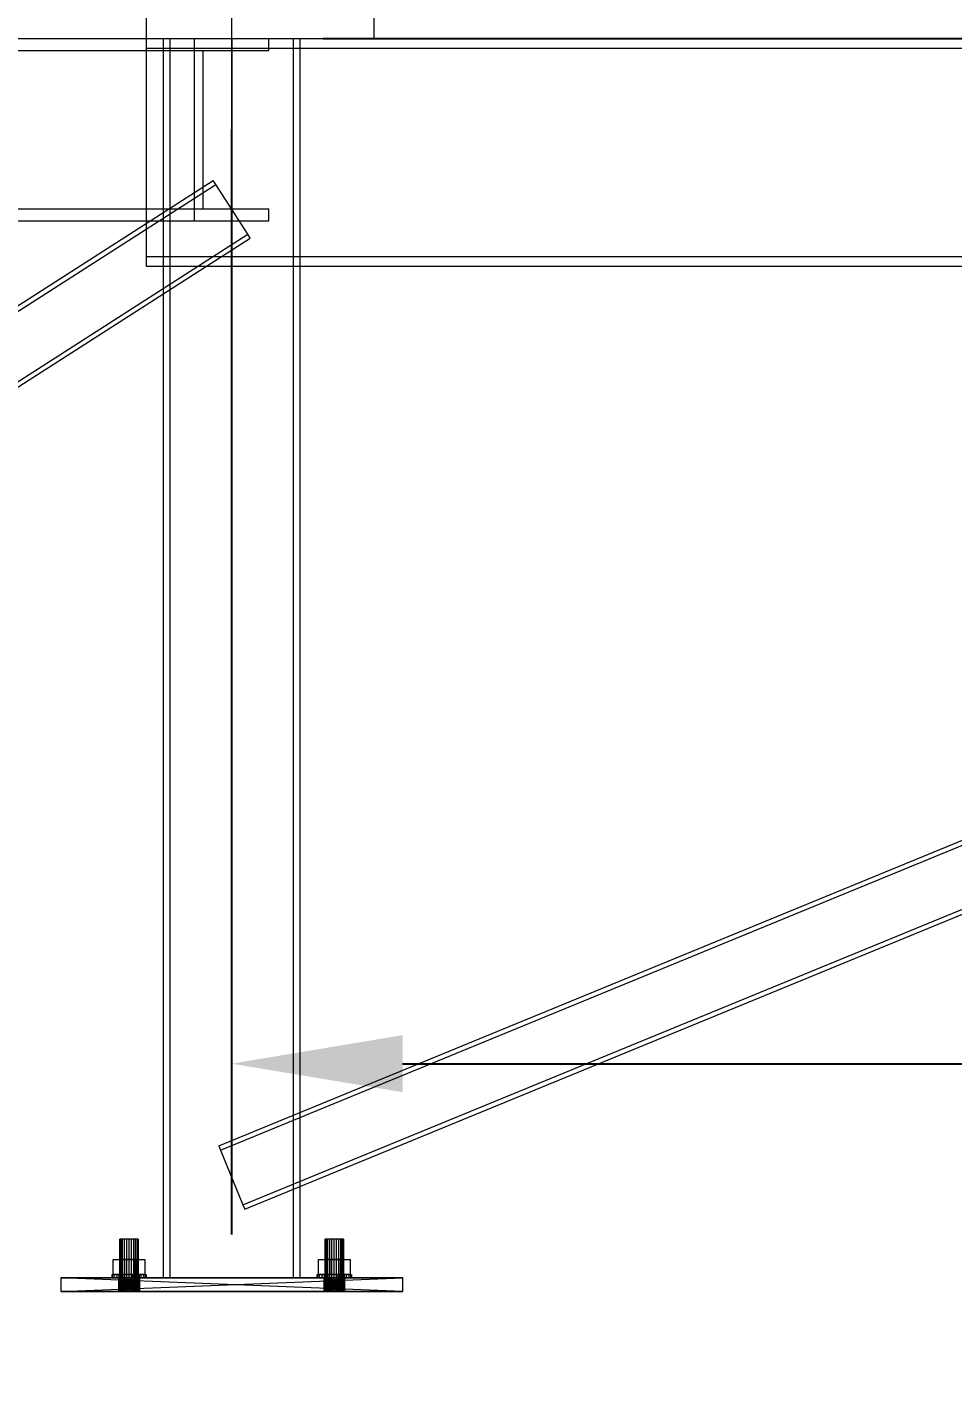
# Model space of a CAD drawing. Header units: millimetres. Extents: x -191664 to 191490, y -197311 to 10263.
# Drawn here: x 10390 to 11202, y -78 to 1110 of the extents above; entities that cross this region are included whole.
import ezdxf

# ---------------------------------------------------------------- set-up
doc = ezdxf.new("R2010")
doc.units = ezdxf.units.MM
for name, color, linetype, lineweight in [('COTAS_ENVOLVENTE_P', 1, 'Continuous', 0), ('COTAS_O', 1, 'Continuous', 0), ('COTAS_P', 1, 'Continuous', 0), ('lateral_mezcladora', 7, 'Continuous', 0)]:
    doc.layers.add(name, color=color, linetype=linetype, lineweight=lineweight)
doc.dimstyles.new('PLANTA_100', dxfattribs={"dimtxt": 250, "dimasz": 150, "dimexe": 150, "dimexo": 80, "dimgap": 100, "dimtad": 1, "dimtih": 1, "dimtoh": 1, "dimdec": 1, "dimdsep": 46, "dimcen": 0.09, "dimclrd": 1, "dimclre": 1, "dimclrt": 1, "dimadec": 0, "dimazin": 0, "dimtfac": 1, "dimtdec": 4, "dimtofl": 0, "dimtmove": 0, "dimatfit": 3, "dimfxl": 1, "dimtolj": 1, "dimtzin": 0, "dimarcsym": 0})

# ---------------------------------------------------------------- blocks, each defined once
blk = doc.blocks.new('*D4')
at = {"layer": 'COTAS_ENVOLVENTE_P', "color": 1, "lineweight": -2, "transparency": 16777216}
for p, q in [((0, -80), (0, -3250)), ((58855.1, -80), (58855.1, -3250)), ((150, -3100), (58705.1, -3100))]:
    blk.add_line(p, q, dxfattribs=at)
at = {"layer": 'COTAS_ENVOLVENTE_P', "color": 1, "transparency": 16777216}
for points in [[(150, -3075), (150, -3125), (0, -3100)], [(58705.1, -3075), (58705.1, -3125), (58855.1, -3100)]]:
    blk.add_solid(points, dxfattribs=at)
at = {"layer": 'Defpoints', "color": 0, "transparency": 16777216}
for p in [(0, 0), (58855.1, 0), (58855.1, -3100)]:
    blk.add_point(p, dxfattribs=at)
blk = doc.blocks.new('*D6')
at = {"layer": 'COTAS_P', "color": 1, "lineweight": -2, "transparency": 16777216}
for p, q in [((10918.9, 3565.8), (10640.4, 4390)), ((1835.3, 1255.9), (10546.3, 4199.9)), ((1923.7, 525.8), (1645.2, 1350))]:
    blk.add_line(p, q, dxfattribs=at)
at = {"layer": 'COTAS_P', "color": 1, "transparency": 16777216}
for points in [[(10538.3, 4223.6), (10554.3, 4176.2), (10688.4, 4247.9)], [(1827.3, 1279.6), (1843.3, 1232.2), (1693.2, 1207.9)]]:
    blk.add_solid(points, dxfattribs=at)
at = {"layer": 'Defpoints', "color": 0, "transparency": 16777216}
for p in [(10688.4, 4247.9), (10944.5, 3490.1), (1949.4, 450)]:
    blk.add_point(p, dxfattribs=at)
blk = doc.blocks.new('*D15')
at = {"layer": 'COTAS_O', "color": 1, "lineweight": -2, "transparency": 16777216}
for p, q in [((10569.5, 1020), (10569.5, 50)), ((16769.5, 1020), (16769.5, 50)), ((10719.5, 200), (16619.5, 200))]:
    blk.add_line(p, q, dxfattribs=at)
at = {"layer": 'COTAS_O', "color": 1, "transparency": 16777216}
for points in [[(10719.5, 225), (10719.5, 175), (10569.5, 200)], [(16619.5, 225), (16619.5, 175), (16769.5, 200)]]:
    blk.add_solid(points, dxfattribs=at)
at = {"layer": 'Defpoints', "color": 0, "transparency": 16777216}
for p in [(10569.5, 1100), (16769.5, 1100), (16769.5, 200)]:
    blk.add_point(p, dxfattribs=at)
blk = doc.blocks.new('*D16')
at = {"layer": 'COTAS_O', "color": 1, "lineweight": -2, "transparency": 16777216}
for p, q in [((10649.5, 2300), (11419.5, 2300)), ((11269.5, 1250), (11269.5, 2150)), ((10649.5, 1100), (11419.5, 1100))]:
    blk.add_line(p, q, dxfattribs=at)
at = {"layer": 'COTAS_O', "color": 1, "transparency": 16777216}
for points in [[(11244.5, 2150), (11294.5, 2150), (11269.5, 2300)], [(11244.5, 1250), (11294.5, 1250), (11269.5, 1100)]]:
    blk.add_solid(points, dxfattribs=at)
at = {"layer": 'Defpoints', "color": 0, "transparency": 16777216}
for p in [(10569.5, 2300), (11269.5, 2300), (10569.5, 1100)]:
    blk.add_point(p, dxfattribs=at)
blk = doc.blocks.new('*D21')
at = {"layer": 'COTAS_P', "color": 1, "lineweight": -2, "transparency": 16777216}
for p, q in [((0, -80), (0, -2350)), ((58117.1, -80), (58117.1, -2350)), ((150, -2200), (57967.1, -2200))]:
    blk.add_line(p, q, dxfattribs=at)
at = {"layer": 'COTAS_P', "color": 1, "transparency": 16777216}
for points in [[(150, -2175), (150, -2225), (0, -2200)], [(57967.1, -2175), (57967.1, -2225), (58117.1, -2200)]]:
    blk.add_solid(points, dxfattribs=at)
at = {"layer": 'Defpoints', "color": 0, "transparency": 16777216}
for p in [(0, 0), (58117.1, 0), (58117.1, -2200)]:
    blk.add_point(p, dxfattribs=at)

msp = doc.modelspace()

# ---------------------------------------------------------------- linework, layer by layer
at = {"layer": 'lateral_mezcladora', "color": 251, "true_color": 0x64686b}
for p, q in [((10569.53, 1100), (10569.53, 1180)), ((9119.53, 1100), (10569.53, 1100))]:
    msp.add_line(p, q, dxfattribs=at)
at = {"layer": 'lateral_mezcladora', "color": 9, "true_color": 0xc6c9c8}
for p, q in [((10494.53, 1120), (10494.53, 1100)), ((10694.53, 1100), (10694.53, 1120)), ((10494.53, 1100), (10694.53, 1100))]:
    msp.add_line(p, q, dxfattribs=at)
at = {"layer": 'lateral_mezcladora', "color": 8, "true_color": 0x667b86}
for p, q in [((10494.53, 1100), (16814.53, 1100)), ((10494.53, 1100), (10494.53, 1091.5)), ((10509.53, 1100), (10629.53, 1100)), ((10509.53, 1100), (10509.53, 12)), ((10509.53, 1100), (10515.53, 1100)), ((10515.53, 12), (10515.53, 1100)), ((10537.03, 1100), (10602.03, 1100)), ((10537.03, 1089.5), (10537.03, 1100)), ((10569.53, 1100), (16769.53, 1100)), ((10569.53, 1100), (10569.53, 1091.5)), ((10569.53, 1089.5), (10569.53, 1100)), ((10602.03, 1089.5), (10602.03, 1100)), ((10623.53, 1100), (10629.53, 1100)), ((10623.53, 1100), (10623.53, 12)), ((10629.53, 12), (10629.53, 1100)), ((9119.53, 1089.5), (10569.53, 1089.5)), ((10494.53, 1091.5), (16814.53, 1091.5)), ((10494.53, 1091.5), (10494.53, 908.5)), ((10537.03, 1089.5), (10602.03, 1089.5)), ((10537.03, 1089.5), (10544.53, 1089.5)), ((10537.03, 950.5), (10537.03, 1089.5)), ((10544.53, 950.5), (10544.53, 1089.5)), ((10569.53, 1091.5), (16769.53, 1091.5)), ((10569.53, 1091.5), (10569.53, 908.5)), ((10569.53, 950.5), (10569.53, 1089.5)), ((9228.33, 125.25), (10553.33, 975.25)), ((10555.49, 971.88), (10553.33, 975.25)), ((10558.12, 127.74), (12624.78, 977.74)), ((9230.49, 121.88), (10555.49, 971.88)), ((10583.57, 928.12), (10555.49, 971.88)), ((10559.64, 124.05), (12626.31, 974.05)), ((9119.53, 950.5), (10569.53, 950.5)), ((9119.53, 940), (10569.53, 940)), ((10537.03, 950.5), (10602.03, 950.5)), ((10537.03, 940), (10537.03, 950.5)), ((10537.03, 950.5), (10544.53, 950.5)), ((10537.03, 940), (10602.03, 940)), ((10569.53, 940), (10569.53, 950.5)), ((10602.03, 940), (10602.03, 950.5)), ((9258.57, 78.12), (10583.57, 928.12)), ((10585.73, 924.75), (10583.57, 928.12)), ((9260.73, 74.75), (10585.73, 924.75)), ((10579.42, 75.95), (12646.08, 925.95)), ((10580.94, 72.26), (12647.61, 922.26)), ((10494.53, 908.5), (16814.53, 908.5)), ((10494.53, 908.5), (10494.53, 900)), ((10569.53, 908.5), (16769.53, 908.5)), ((10569.53, 908.5), (10569.53, 900)), ((10494.53, 900), (16814.53, 900)), ((10569.53, 900), (16769.53, 900)), ((10558.12, 127.74), (10559.64, 124.05)), ((10559.64, 124.05), (10579.42, 75.95)), ((10579.42, 75.95), (10580.94, 72.26)), ((10509.53, 12), (10629.53, 12)), ((10509.53, 12), (10515.53, 12)), ((10623.53, 12), (10629.53, 12))]:
    msp.add_line(p, q, dxfattribs=at)
at = {"layer": 'lateral_mezcladora', "color": 9, "true_color": 0xaeb9be}
for p, q in [((10471.8, 46), (10471.53, 46)), ((10471.53, 0), (10471.53, 46)), ((10472.6, 46), (10471.8, 46)), ((10471.8, 0), (10471.8, 46)), ((10473.87, 46), (10472.6, 46)), ((10472.6, 0), (10472.6, 46)), ((10475.53, 46), (10473.87, 46)), ((10473.87, 0), (10473.87, 46)), ((10477.46, 46), (10475.53, 46)), ((10475.53, 0), (10475.53, 46)), ((10479.53, 46), (10477.46, 46)), ((10477.46, 0), (10477.46, 46)), ((10481.6, 46), (10479.53, 46)), ((10479.53, 0), (10479.53, 46)), ((10483.53, 46), (10481.6, 46)), ((10481.6, 0), (10481.6, 46)), ((10485.19, 46), (10483.53, 46)), ((10483.53, 0), (10483.53, 46)), ((10486.46, 46), (10485.19, 46)), ((10485.19, 0), (10485.19, 46)), ((10487.26, 46), (10486.46, 46)), ((10486.46, 0), (10486.46, 46)), ((10487.53, 46), (10487.26, 46)), ((10487.26, 0), (10487.26, 46)), ((10487.53, 46), (10487.53, 0)), ((10651.8, 46), (10651.53, 46)), ((10651.53, 0), (10651.53, 46)), ((10652.6, 46), (10651.8, 46)), ((10651.8, 0), (10651.8, 46)), ((10653.87, 46), (10652.6, 46)), ((10652.6, 0), (10652.6, 46)), ((10655.53, 46), (10653.87, 46)), ((10653.87, 0), (10653.87, 46)), ((10657.46, 46), (10655.53, 46)), ((10655.53, 0), (10655.53, 46)), ((10659.53, 46), (10657.46, 46)), ((10657.46, 0), (10657.46, 46)), ((10661.6, 46), (10659.53, 46)), ((10659.53, 0), (10659.53, 46)), ((10663.53, 46), (10661.6, 46)), ((10661.6, 0), (10661.6, 46)), ((10665.19, 46), (10663.53, 46)), ((10663.53, 0), (10663.53, 46)), ((10666.46, 46), (10665.19, 46)), ((10665.19, 0), (10665.19, 46)), ((10667.26, 46), (10666.46, 46)), ((10666.46, 0), (10666.46, 46)), ((10667.53, 46), (10667.26, 46)), ((10667.26, 0), (10667.26, 46)), ((10667.53, 46), (10667.53, 0)), ((10471.8, 0), (10471.53, 0)), ((10472.6, 0), (10471.8, 0)), ((10473.87, 0), (10472.6, 0)), ((10475.53, 0), (10473.87, 0)), ((10477.46, 0), (10475.53, 0)), ((10479.53, 0), (10477.46, 0)), ((10481.6, 0), (10479.53, 0)), ((10483.53, 0), (10481.6, 0)), ((10485.19, 0), (10483.53, 0)), ((10486.46, 0), (10485.19, 0)), ((10487.26, 0), (10486.46, 0)), ((10487.26, 0), (10487.53, 0)), ((10651.8, 0), (10651.53, 0)), ((10652.6, 0), (10651.8, 0)), ((10653.87, 0), (10652.6, 0)), ((10655.53, 0), (10653.87, 0)), ((10657.46, 0), (10655.53, 0)), ((10659.53, 0), (10657.46, 0)), ((10661.6, 0), (10659.53, 0)), ((10663.53, 0), (10661.6, 0)), ((10665.19, 0), (10663.53, 0)), ((10666.46, 0), (10665.19, 0)), ((10667.26, 0), (10666.46, 0)), ((10667.26, 0), (10667.53, 0))]:
    msp.add_line(p, q, dxfattribs=at)
at = {"layer": 'lateral_mezcladora', "color": 252, "true_color": 0x8ba19a}
for p, q in [((10465.68, 15), (10465.68, 28)), ((10465.68, 28), (10472.6, 28)), ((10465.68, 28), (10471.53, 28)), ((10475.53, 28), (10471.53, 28)), ((10471.53, 28), (10471.53, 15)), ((10472.6, 15), (10472.6, 28)), ((10472.6, 28), (10486.45, 28)), ((10472.6, 28), (10475.53, 28)), ((10483.53, 28), (10475.53, 28)), ((10475.53, 28), (10475.53, 15)), ((10487.53, 28), (10483.53, 28)), ((10483.53, 28), (10483.53, 15)), ((10486.45, 28), (10483.53, 28)), ((10486.45, 15), (10486.45, 28)), ((10486.45, 28), (10493.38, 28)), ((10487.53, 15), (10487.53, 28)), ((10487.53, 28), (10493.38, 28)), ((10493.38, 28), (10493.38, 15)), ((10645.68, 15), (10645.68, 28)), ((10645.68, 28), (10652.6, 28)), ((10645.68, 28), (10651.53, 28)), ((10655.53, 28), (10651.53, 28)), ((10651.53, 28), (10651.53, 15)), ((10652.6, 15), (10652.6, 28)), ((10652.6, 28), (10666.45, 28)), ((10652.6, 28), (10655.53, 28)), ((10663.53, 28), (10655.53, 28)), ((10655.53, 28), (10655.53, 15)), ((10667.53, 28), (10663.53, 28)), ((10663.53, 28), (10663.53, 15)), ((10666.45, 28), (10663.53, 28)), ((10666.45, 15), (10666.45, 28)), ((10666.45, 28), (10673.38, 28)), ((10667.53, 15), (10667.53, 28)), ((10667.53, 28), (10673.38, 28)), ((10673.38, 28), (10673.38, 15)), ((10464.53, 12), (10464.53, 15)), ((10464.53, 15), (10465.04, 15)), ((10464.53, 15), (10470.53, 15)), ((10465.04, 12), (10464.53, 12)), ((10470.53, 12), (10464.53, 12)), ((10465.04, 12), (10465.04, 15)), ((10465.04, 15), (10466.54, 15)), ((10465.04, 15), (10470.84, 15)), ((10466.54, 12), (10465.04, 12)), ((10470.84, 12), (10465.04, 12)), ((10472.6, 15), (10465.68, 15)), ((10471.53, 15), (10465.68, 15)), ((10466.54, 12), (10466.54, 15)), ((10466.54, 15), (10468.92, 15)), ((10466.54, 15), (10471.73, 15)), ((10468.92, 12), (10466.54, 12)), ((10471.73, 12), (10466.54, 12)), ((10468.92, 12), (10468.92, 15)), ((10468.92, 15), (10472.03, 15)), ((10468.92, 15), (10473.16, 15)), ((10472.03, 12), (10468.92, 12)), ((10473.16, 12), (10468.92, 12)), ((10470.84, 15), (10470.53, 15)), ((10470.53, 15), (10470.53, 12)), ((10470.53, 12), (10470.84, 12)), ((10471.73, 15), (10470.84, 15)), ((10470.84, 15), (10470.84, 12)), ((10470.84, 12), (10471.73, 12)), ((10471.53, 15), (10475.53, 15)), ((10473.16, 15), (10471.73, 15)), ((10471.73, 15), (10471.73, 12)), ((10471.73, 12), (10473.16, 12)), ((10472.03, 12), (10472.03, 15)), ((10472.03, 15), (10475.65, 15)), ((10472.03, 15), (10475.03, 15)), ((10475.65, 12), (10472.03, 12)), ((10475.03, 12), (10472.03, 12)), ((10486.45, 15), (10472.6, 15)), ((10475.53, 15), (10472.6, 15)), ((10475.03, 15), (10473.16, 15)), ((10473.16, 15), (10473.16, 12)), ((10473.16, 12), (10475.03, 12)), ((10477.2, 15), (10475.03, 15)), ((10475.03, 15), (10475.03, 12)), ((10475.03, 12), (10477.2, 12)), ((10475.53, 15), (10483.53, 15)), ((10475.65, 12), (10475.65, 15)), ((10475.65, 15), (10479.53, 15)), ((10475.65, 15), (10477.2, 15)), ((10479.53, 12), (10475.65, 12)), ((10477.2, 12), (10475.65, 12)), ((10479.53, 15), (10477.2, 15)), ((10477.2, 15), (10477.2, 12)), ((10477.2, 12), (10479.53, 12)), ((10479.53, 12), (10479.53, 15)), ((10479.53, 15), (10483.41, 15)), ((10481.86, 15), (10479.53, 15)), ((10483.41, 12), (10479.53, 12)), ((10479.53, 12), (10481.86, 12)), ((10484.03, 15), (10481.86, 15)), ((10481.86, 15), (10481.86, 12)), ((10483.41, 15), (10481.86, 15)), ((10481.86, 12), (10484.03, 12)), ((10481.86, 12), (10483.41, 12)), ((10483.41, 12), (10483.41, 15)), ((10483.41, 15), (10487.03, 15)), ((10487.03, 12), (10483.41, 12)), ((10483.53, 15), (10487.53, 15)), ((10483.53, 15), (10486.45, 15)), ((10485.89, 15), (10484.03, 15)), ((10484.03, 15), (10484.03, 12)), ((10487.03, 15), (10484.03, 15)), ((10484.03, 12), (10485.89, 12)), ((10484.03, 12), (10487.03, 12)), ((10487.32, 15), (10485.89, 15)), ((10485.89, 15), (10485.89, 12)), ((10490.14, 15), (10485.89, 15)), ((10485.89, 12), (10487.32, 12)), ((10485.89, 12), (10490.14, 12)), ((10493.38, 15), (10486.45, 15)), ((10487.03, 12), (10487.03, 15)), ((10487.03, 15), (10490.14, 15)), ((10490.14, 12), (10487.03, 12)), ((10488.22, 15), (10487.32, 15)), ((10487.32, 15), (10487.32, 12)), ((10492.52, 15), (10487.32, 15)), ((10487.32, 12), (10488.22, 12)), ((10487.32, 12), (10492.52, 12)), ((10493.38, 15), (10487.53, 15)), ((10488.53, 15), (10488.22, 15)), ((10488.22, 15), (10488.22, 12)), ((10494.02, 15), (10488.22, 15)), ((10488.22, 12), (10488.53, 12)), ((10488.22, 12), (10494.02, 12)), ((10488.53, 12), (10488.53, 15)), ((10488.53, 15), (10494.53, 15)), ((10494.53, 12), (10488.53, 12)), ((10490.14, 12), (10490.14, 15)), ((10490.14, 15), (10492.52, 15)), ((10492.52, 12), (10490.14, 12)), ((10492.52, 12), (10492.52, 15)), ((10492.52, 15), (10494.02, 15)), ((10494.02, 12), (10492.52, 12)), ((10494.02, 12), (10494.02, 15)), ((10494.02, 15), (10494.53, 15)), ((10494.53, 12), (10494.02, 12)), ((10494.53, 15), (10494.53, 12)), ((10644.53, 12), (10644.53, 15)), ((10644.53, 15), (10645.04, 15)), ((10644.53, 15), (10650.53, 15)), ((10645.04, 12), (10644.53, 12)), ((10650.53, 12), (10644.53, 12)), ((10645.04, 12), (10645.04, 15)), ((10645.04, 15), (10646.54, 15)), ((10645.04, 15), (10650.84, 15)), ((10646.54, 12), (10645.04, 12)), ((10650.84, 12), (10645.04, 12)), ((10652.6, 15), (10645.68, 15)), ((10651.53, 15), (10645.68, 15)), ((10646.54, 12), (10646.54, 15)), ((10646.54, 15), (10648.92, 15)), ((10646.54, 15), (10651.73, 15)), ((10648.92, 12), (10646.54, 12)), ((10651.73, 12), (10646.54, 12)), ((10648.92, 12), (10648.92, 15)), ((10648.92, 15), (10652.03, 15)), ((10648.92, 15), (10653.16, 15)), ((10652.03, 12), (10648.92, 12)), ((10653.16, 12), (10648.92, 12)), ((10650.84, 15), (10650.53, 15)), ((10650.53, 15), (10650.53, 12)), ((10650.53, 12), (10650.84, 12)), ((10651.73, 15), (10650.84, 15)), ((10650.84, 15), (10650.84, 12)), ((10650.84, 12), (10651.73, 12)), ((10651.53, 15), (10655.53, 15)), ((10653.16, 15), (10651.73, 15)), ((10651.73, 15), (10651.73, 12)), ((10651.73, 12), (10653.16, 12)), ((10652.03, 12), (10652.03, 15)), ((10652.03, 15), (10655.65, 15)), ((10652.03, 15), (10655.03, 15)), ((10655.65, 12), (10652.03, 12)), ((10655.03, 12), (10652.03, 12)), ((10666.45, 15), (10652.6, 15)), ((10655.53, 15), (10652.6, 15)), ((10655.03, 15), (10653.16, 15)), ((10653.16, 15), (10653.16, 12)), ((10653.16, 12), (10655.03, 12)), ((10657.2, 15), (10655.03, 15)), ((10655.03, 15), (10655.03, 12)), ((10655.03, 12), (10657.2, 12)), ((10655.53, 15), (10663.53, 15)), ((10655.65, 12), (10655.65, 15)), ((10655.65, 15), (10659.53, 15)), ((10655.65, 15), (10657.2, 15)), ((10659.53, 12), (10655.65, 12)), ((10657.2, 12), (10655.65, 12)), ((10659.53, 15), (10657.2, 15)), ((10657.2, 15), (10657.2, 12)), ((10657.2, 12), (10659.53, 12)), ((10659.53, 12), (10659.53, 15)), ((10659.53, 15), (10663.41, 15)), ((10661.86, 15), (10659.53, 15)), ((10663.41, 12), (10659.53, 12)), ((10659.53, 12), (10661.86, 12)), ((10664.03, 15), (10661.86, 15)), ((10661.86, 15), (10661.86, 12)), ((10663.41, 15), (10661.86, 15)), ((10661.86, 12), (10664.03, 12)), ((10661.86, 12), (10663.41, 12)), ((10663.41, 12), (10663.41, 15)), ((10663.41, 15), (10667.03, 15)), ((10667.03, 12), (10663.41, 12)), ((10663.53, 15), (10667.53, 15)), ((10663.53, 15), (10666.45, 15)), ((10665.89, 15), (10664.03, 15)), ((10664.03, 15), (10664.03, 12)), ((10667.03, 15), (10664.03, 15)), ((10664.03, 12), (10665.89, 12)), ((10664.03, 12), (10667.03, 12)), ((10667.32, 15), (10665.89, 15)), ((10665.89, 15), (10665.89, 12)), ((10670.14, 15), (10665.89, 15)), ((10665.89, 12), (10667.32, 12)), ((10665.89, 12), (10670.14, 12)), ((10673.38, 15), (10666.45, 15)), ((10667.03, 12), (10667.03, 15)), ((10667.03, 15), (10670.14, 15)), ((10670.14, 12), (10667.03, 12)), ((10668.22, 15), (10667.32, 15)), ((10667.32, 15), (10667.32, 12)), ((10672.52, 15), (10667.32, 15)), ((10667.32, 12), (10668.22, 12)), ((10667.32, 12), (10672.52, 12)), ((10673.38, 15), (10667.53, 15)), ((10668.53, 15), (10668.22, 15)), ((10668.22, 15), (10668.22, 12)), ((10674.02, 15), (10668.22, 15)), ((10668.22, 12), (10668.53, 12)), ((10668.22, 12), (10674.02, 12)), ((10668.53, 12), (10668.53, 15)), ((10668.53, 15), (10674.53, 15)), ((10674.53, 12), (10668.53, 12)), ((10670.14, 12), (10670.14, 15)), ((10670.14, 15), (10672.52, 15)), ((10672.52, 12), (10670.14, 12)), ((10672.52, 12), (10672.52, 15)), ((10672.52, 15), (10674.02, 15)), ((10674.02, 12), (10672.52, 12)), ((10674.02, 12), (10674.02, 15)), ((10674.02, 15), (10674.53, 15)), ((10674.53, 12), (10674.02, 12)), ((10674.53, 15), (10674.53, 12))]:
    msp.add_line(p, q, dxfattribs=at)
at = {"layer": 'lateral_mezcladora', "color": 252, "true_color": 0x82929a}
for p, q in [((10470.53, 12), (10419.53, 12)), ((10419.53, 12), (10470.7, 12)), ((10419.53, 12), (10471.21, 12)), ((10419.53, 12), (10472.05, 12)), ((10419.53, 12), (10473.16, 12)), ((10419.53, 12), (10474.53, 12)), ((10419.53, 12), (10476.08, 12)), ((10419.53, 12), (10477.77, 12)), ((10419.53, 12), (10479.53, 12)), ((10419.53, 12), (10481.28, 12)), ((10719.53, 12), (10419.53, 12)), ((10419.53, 12), (10482.97, 12)), ((10419.53, 12), (10484.53, 12)), ((10419.53, 12), (10485.89, 12)), ((10719.53, 0), (10419.53, 12)), ((10419.53, 12), (10419.53, 0)), ((10419.53, 0), (10719.53, 12)), ((10470.7, 12), (10470.53, 12)), ((10470.53, 0), (10470.7, 12)), ((10470.53, 0), (10470.53, 12)), ((10470.7, 0), (10470.53, 12)), ((10471.21, 12), (10470.7, 12)), ((10470.7, 0), (10471.21, 12)), ((10470.7, 0), (10470.7, 12)), ((10471.21, 0), (10470.7, 12)), ((10472.05, 12), (10471.21, 12)), ((10471.21, 0), (10472.05, 12)), ((10471.21, 0), (10471.21, 12)), ((10472.05, 0), (10471.21, 12)), ((10473.16, 12), (10472.05, 12)), ((10472.05, 12), (10485.89, 12)), ((10472.05, 0), (10473.16, 12)), ((10472.05, 0), (10472.05, 12)), ((10473.16, 0), (10472.05, 12)), ((10474.53, 12), (10473.16, 12)), ((10473.16, 12), (10485.89, 12)), ((10473.16, 12), (10659.53, 12)), ((10473.16, 12), (10661.28, 12)), ((10473.16, 12), (10662.97, 12)), ((10473.16, 12), (10664.53, 12)), ((10473.16, 12), (10665.89, 12)), ((10473.16, 0), (10474.53, 12)), ((10473.16, 0), (10473.16, 12)), ((10474.53, 0), (10473.16, 12)), ((10476.08, 12), (10474.53, 12)), ((10474.53, 12), (10665.89, 12)), ((10474.53, 0), (10476.08, 12)), ((10474.53, 0), (10474.53, 12)), ((10476.08, 0), (10474.53, 12)), ((10477.77, 12), (10476.08, 12)), ((10476.08, 12), (10665.89, 12)), ((10476.08, 0), (10477.77, 12)), ((10476.08, 0), (10476.08, 12)), ((10477.77, 0), (10476.08, 12)), ((10479.53, 12), (10477.77, 12)), ((10477.77, 12), (10719.53, 12)), ((10477.77, 12), (10665.89, 12)), ((10477.77, 0), (10479.53, 12)), ((10477.77, 0), (10477.77, 12)), ((10479.53, 0), (10477.77, 12)), ((10479.53, 12), (10481.28, 12)), ((10650.53, 12), (10479.53, 12)), ((10650.7, 12), (10479.53, 12)), ((10651.21, 12), (10479.53, 12)), ((10479.53, 12), (10719.53, 12)), ((10652.05, 12), (10479.53, 12)), ((10653.16, 12), (10479.53, 12)), ((10654.53, 12), (10479.53, 12)), ((10656.08, 12), (10479.53, 12)), ((10657.77, 12), (10479.53, 12)), ((10659.53, 12), (10479.53, 12)), ((10479.53, 12), (10665.89, 12)), ((10479.53, 0), (10481.28, 12)), ((10479.53, 0), (10479.53, 12)), ((10481.28, 0), (10479.53, 12)), ((10481.28, 12), (10482.97, 12)), ((10650.53, 12), (10481.28, 12)), ((10650.7, 12), (10481.28, 12)), ((10481.28, 0), (10482.97, 12)), ((10481.28, 0), (10481.28, 12)), ((10482.97, 0), (10481.28, 12)), ((10482.97, 12), (10484.53, 12)), ((10650.53, 12), (10482.97, 12)), ((10650.7, 12), (10482.97, 12)), ((10482.97, 0), (10484.53, 12)), ((10482.97, 0), (10482.97, 12)), ((10484.53, 0), (10482.97, 12)), ((10484.53, 12), (10485.89, 12)), ((10650.53, 12), (10484.53, 12)), ((10650.7, 12), (10484.53, 12)), ((10719.53, 12), (10484.53, 12)), ((10484.53, 12), (10659.53, 12)), ((10484.53, 0), (10485.89, 12)), ((10484.53, 0), (10484.53, 12)), ((10485.89, 0), (10484.53, 12)), ((10485.89, 12), (10487.01, 12)), ((10650.53, 12), (10485.89, 12)), ((10650.7, 12), (10485.89, 12)), ((10485.89, 12), (10659.53, 12)), ((10485.89, 0), (10487.01, 12)), ((10485.89, 0), (10485.89, 12)), ((10487.01, 0), (10485.89, 12)), ((10487.01, 12), (10487.84, 12)), ((10650.53, 12), (10487.01, 12)), ((10650.7, 12), (10487.01, 12)), ((10487.01, 12), (10659.53, 12)), ((10487.01, 0), (10487.84, 12)), ((10487.01, 0), (10487.01, 12)), ((10487.84, 0), (10487.01, 12)), ((10487.84, 12), (10488.36, 12)), ((10650.53, 12), (10487.84, 12)), ((10650.7, 12), (10487.84, 12)), ((10487.84, 12), (10659.53, 12)), ((10487.84, 0), (10488.36, 12)), ((10487.84, 0), (10487.84, 12)), ((10488.36, 0), (10487.84, 12)), ((10488.36, 12), (10488.53, 12)), ((10650.53, 12), (10488.36, 12)), ((10650.7, 12), (10488.36, 12)), ((10488.36, 12), (10659.53, 12)), ((10488.36, 0), (10488.53, 12)), ((10488.36, 0), (10488.36, 12)), ((10488.53, 0), (10488.36, 12)), ((10488.53, 12), (10650.53, 12)), ((10650.7, 12), (10488.53, 12)), ((10488.53, 12), (10651.21, 12)), ((10488.53, 12), (10652.05, 12)), ((10488.53, 12), (10653.16, 12)), ((10488.53, 12), (10654.53, 12)), ((10488.53, 12), (10656.08, 12)), ((10488.53, 12), (10657.77, 12)), ((10488.53, 12), (10659.53, 12)), ((10488.53, 12), (10488.53, 0)), ((10650.53, 12), (10650.7, 12)), ((10650.53, 0), (10650.7, 12)), ((10650.53, 0), (10650.53, 12)), ((10650.7, 0), (10650.53, 12)), ((10651.21, 12), (10650.7, 12)), ((10650.7, 0), (10651.21, 12)), ((10650.7, 0), (10650.7, 12)), ((10651.21, 0), (10650.7, 12)), ((10652.05, 12), (10651.21, 12)), ((10651.21, 0), (10652.05, 12)), ((10651.21, 0), (10651.21, 12)), ((10652.05, 0), (10651.21, 12)), ((10653.16, 12), (10652.05, 12)), ((10652.05, 0), (10653.16, 12)), ((10652.05, 0), (10652.05, 12)), ((10653.16, 0), (10652.05, 12)), ((10654.53, 12), (10653.16, 12)), ((10653.16, 0), (10654.53, 12)), ((10653.16, 0), (10653.16, 12)), ((10654.53, 0), (10653.16, 12)), ((10656.08, 12), (10654.53, 12)), ((10654.53, 12), (10719.53, 12)), ((10654.53, 0), (10656.08, 12)), ((10654.53, 0), (10654.53, 12)), ((10656.08, 0), (10654.53, 12)), ((10657.77, 12), (10656.08, 12)), ((10656.08, 12), (10719.53, 12)), ((10656.08, 0), (10657.77, 12)), ((10656.08, 0), (10656.08, 12)), ((10657.77, 0), (10656.08, 12)), ((10659.53, 12), (10657.77, 12)), ((10657.77, 12), (10719.53, 12)), ((10657.77, 0), (10659.53, 12)), ((10657.77, 0), (10657.77, 12)), ((10659.53, 0), (10657.77, 12)), ((10719.53, 12), (10659.53, 12)), ((10661.28, 12), (10659.53, 12)), ((10659.53, 12), (10665.89, 12)), ((10659.53, 12), (10667.01, 12)), ((10659.53, 12), (10667.84, 12)), ((10659.53, 12), (10668.36, 12)), ((10659.53, 12), (10668.53, 12)), ((10659.53, 0), (10661.28, 12)), ((10659.53, 0), (10659.53, 12)), ((10661.28, 0), (10659.53, 12)), ((10719.53, 12), (10661.28, 12)), ((10662.97, 12), (10661.28, 12)), ((10661.28, 12), (10668.53, 12)), ((10661.28, 0), (10662.97, 12)), ((10661.28, 0), (10661.28, 12)), ((10662.97, 0), (10661.28, 12)), ((10719.53, 12), (10662.97, 12)), ((10664.53, 12), (10662.97, 12)), ((10668.53, 12), (10662.97, 12)), ((10662.97, 0), (10664.53, 12)), ((10662.97, 0), (10662.97, 12)), ((10664.53, 0), (10662.97, 12)), ((10719.53, 12), (10664.53, 12)), ((10665.89, 12), (10664.53, 12)), ((10668.53, 12), (10664.53, 12)), ((10664.53, 0), (10665.89, 12)), ((10664.53, 0), (10664.53, 12)), ((10665.89, 0), (10664.53, 12)), ((10719.53, 12), (10665.89, 12)), ((10667.01, 12), (10665.89, 12)), ((10668.53, 12), (10665.89, 12)), ((10665.89, 0), (10667.01, 12)), ((10665.89, 0), (10665.89, 12)), ((10667.01, 0), (10665.89, 12)), ((10719.53, 12), (10667.01, 12)), ((10667.84, 12), (10667.01, 12)), ((10668.53, 12), (10667.01, 12)), ((10667.01, 0), (10667.84, 12)), ((10667.01, 0), (10667.01, 12)), ((10667.84, 0), (10667.01, 12)), ((10719.53, 12), (10667.84, 12)), ((10668.36, 12), (10667.84, 12)), ((10667.84, 0), (10668.36, 12)), ((10667.84, 0), (10667.84, 12)), ((10668.36, 0), (10667.84, 12)), ((10719.53, 12), (10668.36, 12)), ((10668.53, 12), (10668.36, 12)), ((10668.36, 0), (10668.53, 12)), ((10668.36, 0), (10668.36, 12)), ((10668.53, 0), (10668.36, 12)), ((10719.53, 12), (10668.53, 12)), ((10668.53, 12), (10668.53, 0)), ((10719.53, 0), (10719.53, 12)), ((10419.53, 0), (10470.53, 0)), ((10470.7, 0), (10419.53, 0)), ((10471.21, 0), (10419.53, 0)), ((10472.05, 0), (10419.53, 0)), ((10473.16, 0), (10419.53, 0)), ((10474.53, 0), (10419.53, 0)), ((10476.08, 0), (10419.53, 0)), ((10477.77, 0), (10419.53, 0)), ((10479.53, 0), (10419.53, 0)), ((10481.28, 0), (10419.53, 0)), ((10419.53, 0), (10719.53, 0)), ((10482.97, 0), (10419.53, 0)), ((10484.53, 0), (10419.53, 0)), ((10485.89, 0), (10419.53, 0)), ((10470.53, 0), (10470.7, 0)), ((10470.7, 0), (10471.21, 0)), ((10471.21, 0), (10472.05, 0)), ((10472.05, 0), (10473.16, 0)), ((10485.89, 0), (10472.05, 0)), ((10473.16, 0), (10474.53, 0)), ((10485.89, 0), (10473.16, 0)), ((10659.53, 0), (10473.16, 0)), ((10661.28, 0), (10473.16, 0)), ((10662.97, 0), (10473.16, 0)), ((10664.53, 0), (10473.16, 0)), ((10665.89, 0), (10473.16, 0)), ((10474.53, 0), (10476.08, 0)), ((10665.89, 0), (10474.53, 0)), ((10476.08, 0), (10477.77, 0)), ((10665.89, 0), (10476.08, 0)), ((10477.77, 0), (10479.53, 0)), ((10719.53, 0), (10477.77, 0)), ((10665.89, 0), (10477.77, 0)), ((10481.28, 0), (10479.53, 0)), ((10479.53, 0), (10650.53, 0)), ((10479.53, 0), (10650.7, 0)), ((10479.53, 0), (10651.21, 0)), ((10719.53, 0), (10479.53, 0)), ((10479.53, 0), (10652.05, 0)), ((10479.53, 0), (10653.16, 0)), ((10479.53, 0), (10654.53, 0)), ((10479.53, 0), (10656.08, 0)), ((10479.53, 0), (10657.77, 0)), ((10479.53, 0), (10659.53, 0)), ((10665.89, 0), (10479.53, 0)), ((10482.97, 0), (10481.28, 0)), ((10481.28, 0), (10650.53, 0)), ((10481.28, 0), (10650.7, 0)), ((10484.53, 0), (10482.97, 0)), ((10482.97, 0), (10650.53, 0)), ((10482.97, 0), (10650.7, 0)), ((10485.89, 0), (10484.53, 0)), ((10484.53, 0), (10650.53, 0)), ((10484.53, 0), (10650.7, 0)), ((10484.53, 0), (10719.53, 0)), ((10659.53, 0), (10484.53, 0)), ((10487.01, 0), (10485.89, 0)), ((10485.89, 0), (10650.53, 0)), ((10485.89, 0), (10650.7, 0)), ((10659.53, 0), (10485.89, 0)), ((10487.84, 0), (10487.01, 0)), ((10487.01, 0), (10650.53, 0)), ((10487.01, 0), (10650.7, 0)), ((10659.53, 0), (10487.01, 0)), ((10488.36, 0), (10487.84, 0)), ((10487.84, 0), (10650.53, 0)), ((10487.84, 0), (10650.7, 0)), ((10659.53, 0), (10487.84, 0)), ((10488.53, 0), (10488.36, 0)), ((10488.36, 0), (10650.53, 0)), ((10488.36, 0), (10650.7, 0)), ((10659.53, 0), (10488.36, 0)), ((10650.53, 0), (10488.53, 0)), ((10488.53, 0), (10650.7, 0)), ((10651.21, 0), (10488.53, 0)), ((10652.05, 0), (10488.53, 0)), ((10653.16, 0), (10488.53, 0)), ((10654.53, 0), (10488.53, 0)), ((10656.08, 0), (10488.53, 0)), ((10657.77, 0), (10488.53, 0)), ((10659.53, 0), (10488.53, 0)), ((10650.7, 0), (10650.53, 0)), ((10650.7, 0), (10651.21, 0)), ((10651.21, 0), (10652.05, 0)), ((10652.05, 0), (10653.16, 0)), ((10653.16, 0), (10654.53, 0)), ((10654.53, 0), (10656.08, 0)), ((10719.53, 0), (10654.53, 0)), ((10656.08, 0), (10657.77, 0)), ((10719.53, 0), (10656.08, 0)), ((10657.77, 0), (10659.53, 0)), ((10719.53, 0), (10657.77, 0)), ((10659.53, 0), (10719.53, 0)), ((10659.53, 0), (10661.28, 0)), ((10665.89, 0), (10659.53, 0)), ((10667.01, 0), (10659.53, 0)), ((10667.84, 0), (10659.53, 0)), ((10668.36, 0), (10659.53, 0)), ((10668.53, 0), (10659.53, 0)), ((10661.28, 0), (10719.53, 0)), ((10661.28, 0), (10662.97, 0)), ((10668.53, 0), (10661.28, 0)), ((10662.97, 0), (10719.53, 0)), ((10662.97, 0), (10664.53, 0)), ((10662.97, 0), (10668.53, 0)), ((10664.53, 0), (10719.53, 0)), ((10664.53, 0), (10665.89, 0)), ((10664.53, 0), (10668.53, 0)), ((10665.89, 0), (10719.53, 0)), ((10665.89, 0), (10667.01, 0)), ((10665.89, 0), (10668.53, 0)), ((10667.01, 0), (10719.53, 0)), ((10667.01, 0), (10667.84, 0)), ((10667.01, 0), (10668.53, 0)), ((10667.84, 0), (10719.53, 0)), ((10667.84, 0), (10668.36, 0)), ((10668.36, 0), (10719.53, 0)), ((10668.36, 0), (10668.53, 0)), ((10668.53, 0), (10719.53, 0))]:
    msp.add_line(p, q, dxfattribs=at)

# ---------------------------------------------------------------- dimensions: what is measured, and where the dimension line sits
at = {"layer": 'COTAS_ENVOLVENTE_P'}
dim = msp.add_aligned_dim(p1=(0, 0), p2=(58855.12, 0), distance=-3100, text='<> P', dimstyle='PLANTA_100', dxfattribs=at)
dim.commit()
dim.dimension.update_dxf_attribs({"geometry": '*D4', "text_midpoint": (29427.56, -3100)})
at = {"layer": 'COTAS_O'}
for p2, distance, picture, middle in [((10569.53, 2300), -700, '*D16', (11269.53, 1700)), ((16769.53, 1100), -900, '*D15', (13669.53, 200))]:
    dim = msp.add_aligned_dim(p1=(10569.53, 1100), p2=p2, distance=distance, text='<> O', dimstyle='PLANTA_100', dxfattribs=at)
    dim.commit()
    dim.dimension.update_dxf_attribs({"geometry": picture, "text_midpoint": middle})
at = {"layer": 'COTAS_P'}
for p1, p2, distance, picture, middle in [((1949.36, 450), (10944.53, 3490.06), 800, '*D6', (6190.8, 2727.91)), ((0, 0), (58117.12, 0), -2200, '*D21', (29058.56, -2200))]:
    dim = msp.add_aligned_dim(p1=p1, p2=p2, distance=distance, text='<> P', dimstyle='PLANTA_100', dxfattribs=at)
    dim.commit()
    dim.dimension.update_dxf_attribs({"geometry": picture, "text_midpoint": middle})

doc.saveas('drawing.dxf')
